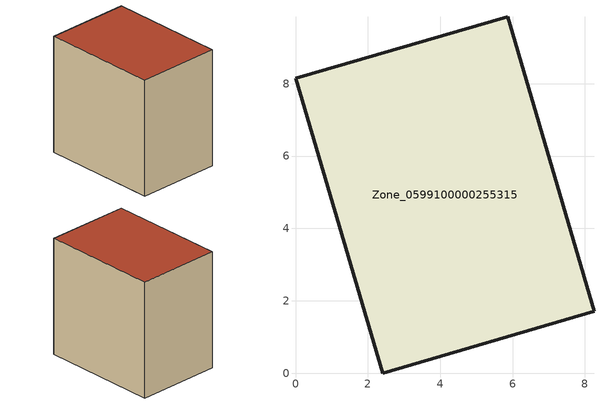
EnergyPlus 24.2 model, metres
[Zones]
Zone_0599100000255315
 floor ground (C_G): 2.41,0 0,8.14 5.86,9.85 8.25,1.71 z3.15
 wall outside (C_F): 2.41,0 8.25,1.71 5.86,9.85 0,8.14 2.41,0 z3.15:11.69
 roof outside (C_R): 0,8.14 2.41,0 8.25,1.71 5.86,9.85 z11.69
[BUILDING]
Pand.0599100000255315: North Axis=0; Terrain=City; Loads Convergence Tolerance Value=0.04; Temperature Convergence Tolerance Value=0.4; Solar Distribution=FullExterior; Maximum Number of Warmup Days=25; Minimum Number of Warmup Days=1
[Site:Location]
Rotterdam.The.Hague.AP_ZH_NLD Design_Conditions: Latitude=51.96; Longitude=4.45; Time Zone=1; Elevation=-4.5
[SITE:GROUNDTEMPERATURE:BUILDINGSURFACE]
18, 18, 18, 18, 18, 18, 18, 18, 18, 18, 18, 18
[MATERIAL] Thermal Absorptance=0.9; Solar Absorptance=0.7; Visible Absorptance=0.7
Name | Roughness | Thickness | Conductivity | Density | Specific Heat
G.TI.1946-1964 | MediumSmooth | 0.15 | 1 | 540 | 1210
F.TI.1946-1964 | Rough | 0.3 | 0.857143 | 1920 | 840
R.TI.1946-1964 | MediumRough | 0.2 | 0.277778 | 1500 | 1000
[CONSTRUCTION]
C_G: G.TI.1946-1964
C_F: F.TI.1946-1964
C_R: R.TI.1946-1964
[ZONE]
Zone_0599100000255315: Type=1; Multiplier=1; Ceiling Height=Autocalculate; Volume=Autocalculate; Floor Area=autocalculate; Part of Total Floor Area=Yes
[ZONEINFILTRATION:DESIGNFLOWRATE]
Infil_Zone_0599100000255315: Zone or ZoneList or Space or SpaceList=Zone_0599100000255315; Schedule=AlwaysOn; Design Flow Rate Calculation Method=Flow/Area; Flow Rate per Floor Area=0.003; Constant Term Coefficient=1; Temperature Term Coefficient=0; Velocity Term Coefficient=0; Velocity Squared Term Coefficient=0
[HVACTEMPLATE:ZONE:IDEALLOADSAIRSYSTEM]
Zone_0599100000255315: Maximum Heating Supply Air Temperature=50; Minimum Cooling Supply Air Temperature=13; Maximum Heating Supply Air Humidity Ratio=0.0156; Minimum Cooling Supply Air Humidity Ratio=0.0077; Heating Limit=NoLimit; Cooling Limit=NoLimit; Dehumidification Control Type=ConstantSensibleHeatRatio; Cooling Sensible Heat Ratio=0.7; Dehumidification Setpoint=60; Humidification Control Type=None; Humidification Setpoint=30; Outdoor Air Method=None; Outdoor Air Flow Rate per Person=0.00944; Outdoor Air Flow Rate per Zone Floor Area=0; Outdoor Air Flow Rate per Zone=0; Demand Controlled Ventilation Type=None; Outdoor Air Economizer Type=NoEconomizer; Heat Recovery Type=None; Sensible Heat Recovery Effectiveness=0.7; Latent Heat Recovery Effectiveness=0.65
[ZONECONTROL:THERMOSTAT]
ThermostatControl_Zone_0599100000255315: Zone or ZoneList=Zone_0599100000255315; Control Type Schedule=DualSetpointControlType; Control 1=Thermostat_Zone_0599100000255315; Temperature Difference Between Cutout And Setpoint=0
[THERMOSTATSETPOINT:DUALSETPOINT]
Thermostat_Zone_0599100000255315: Heating Setpoint Temperature Schedule=HeatingSetpoint_Zone_0599100000255315; Cooling Setpoint Temperature Schedule=CoolingSetpoint_Zone_0599100000255315
[SCHEDULE:COMPACT]
HeatingSetpoint_Zone_0599100000255315: Through: 12/31, For: AllDays, Until: 24:00, 21
CoolingSetpoint_Zone_0599100000255315: Through: 12/31, For: AllDays, Until: 24:00, 24
DualSetpointControlType: Through: 12/31, For: AllDays, Until: 24:00, 4
AlwaysOn: Through: 12/31, For: AllDays, Until: 24:00, 1
